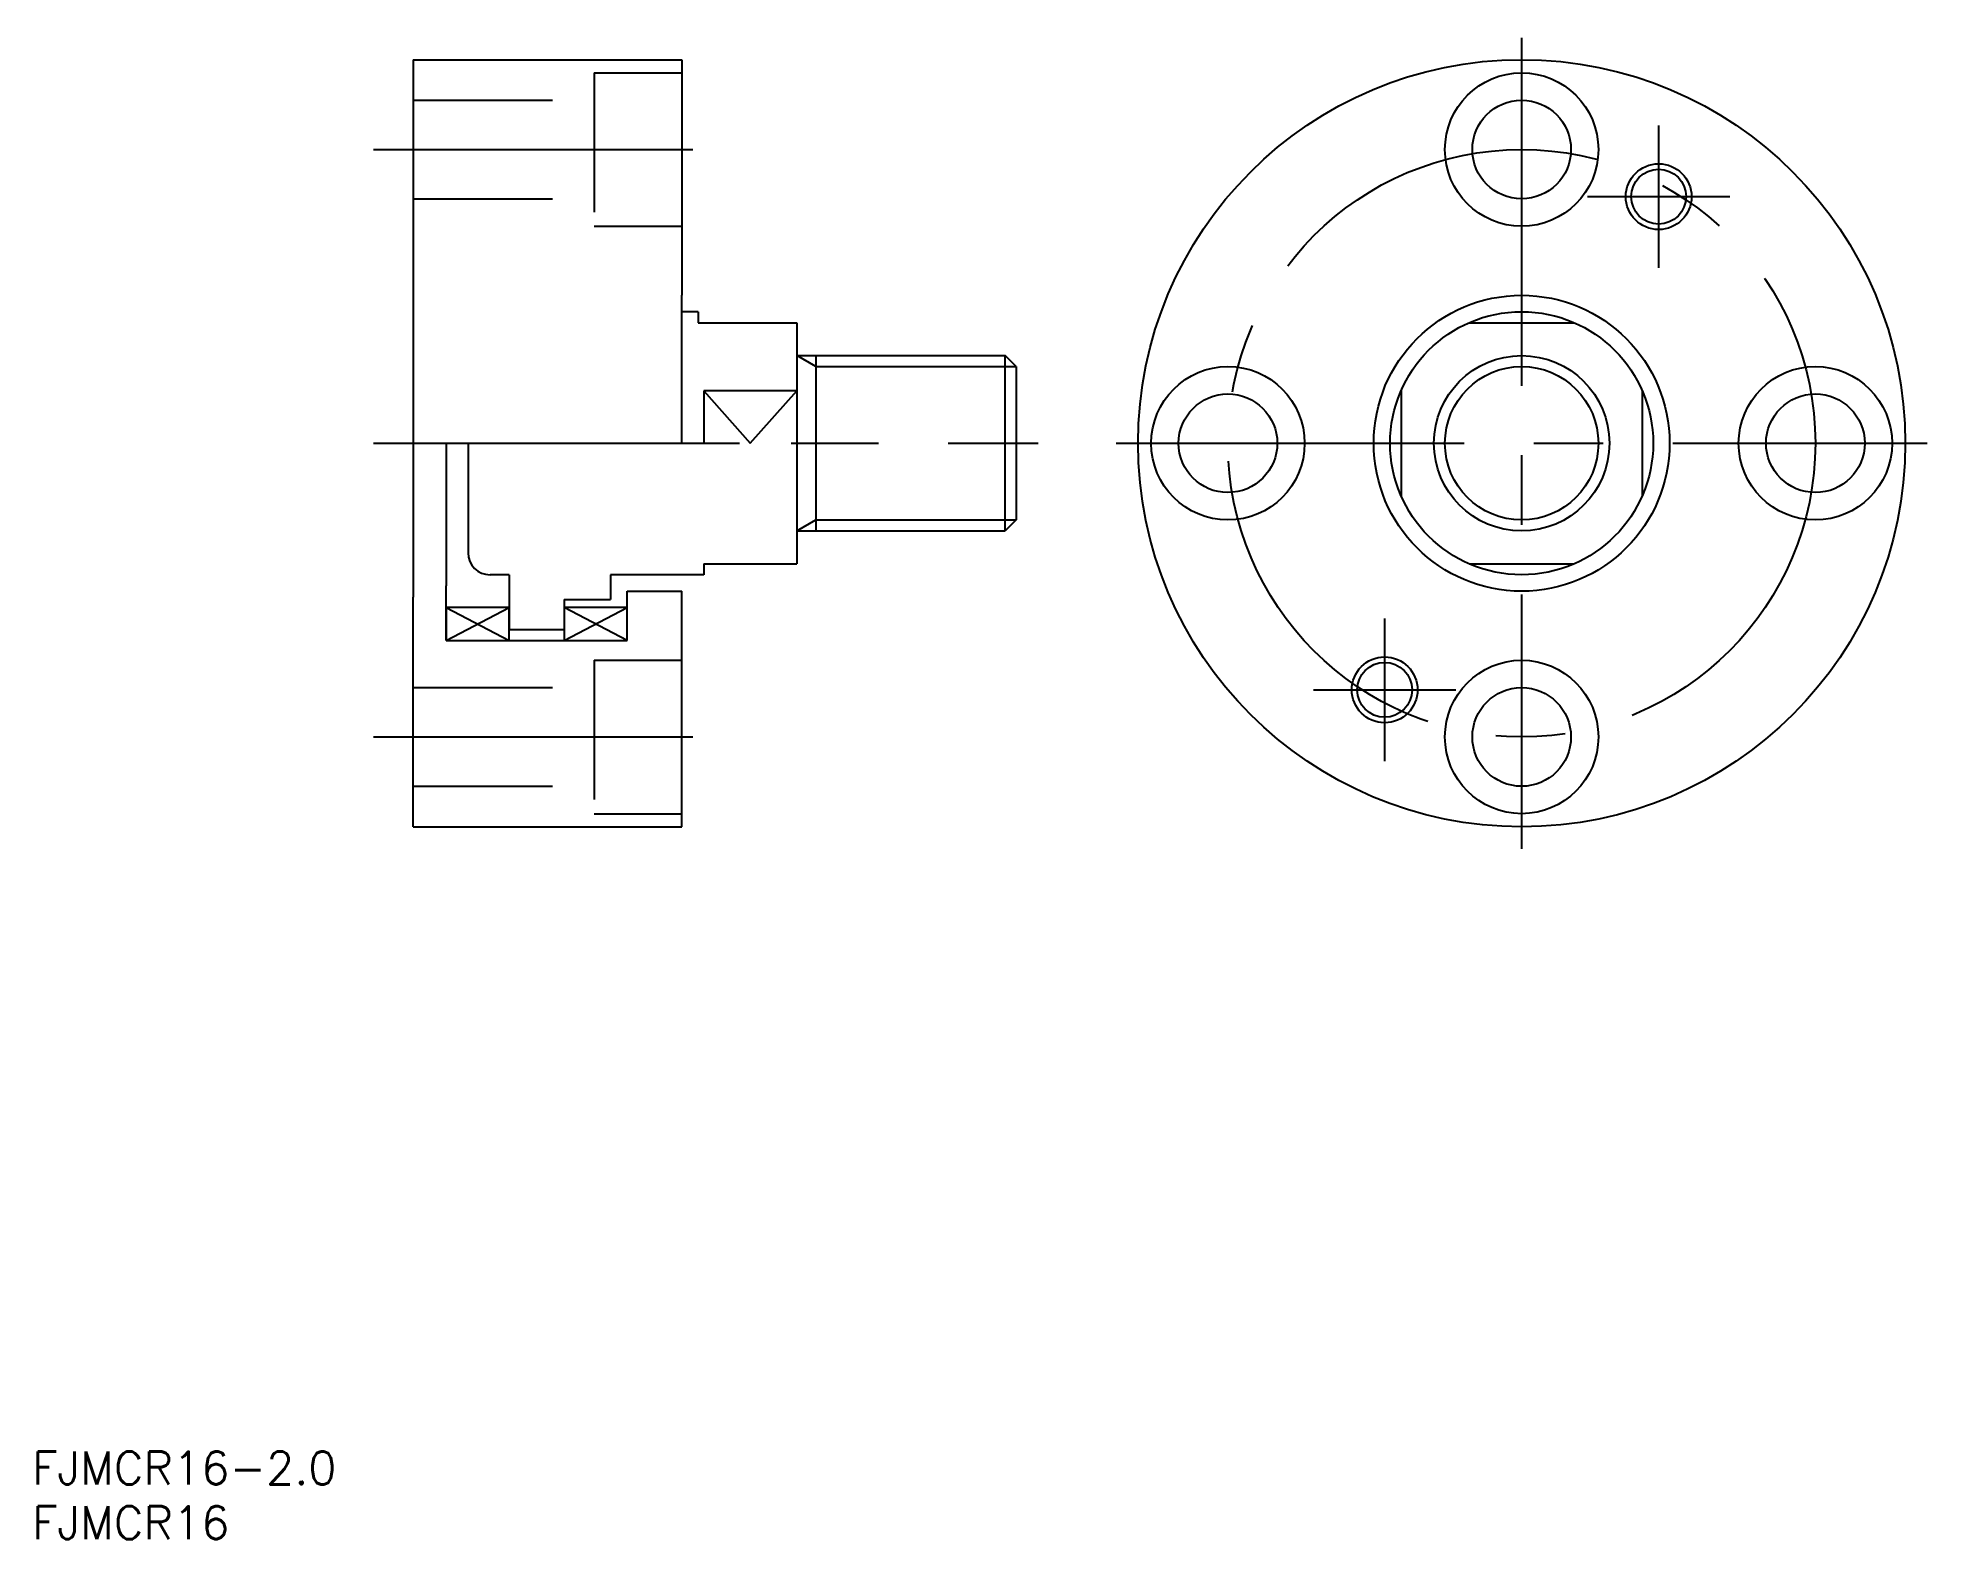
# Model space of a CAD drawing. Extents: x 48 to 221, y 8 to 145.
import ezdxf
from ezdxf.enums import TextEntityAlignment as Align

# ---------------------------------------------------------------- set-up
doc = ezdxf.new("R2010")
doc.units = 0
doc.linetypes.add('CENTER', pattern=[50.8, 31.75, -6.35, 6.35, -6.35])
doc.linetypes.add('DASHED', pattern=[19.05, 12.7, -6.35])
doc.layers.get('0').update_dxf_attribs({"linetype": 'CONTINUOUS'})
doc.layers.add('CENTER', color=1, linetype='CENTER')
doc.styles.get("Standard").update_dxf_attribs({"font": 'txt.shx', "bigfont": 'bigfont.shx'})

msp = doc.modelspace()

# ---------------------------------------------------------------- linework, layer by layer
at = {"color": 7, "linetype": 'CONTINUOUS'}
for p, q in [((82.46, 143.06), (82.46, 122.11)), ((82.46, 143.06), (106.96, 143.06)), ((106.96, 143.06), (106.96, 121.56)), ((82.46, 122.11), (82.46, 94.01)), ((106.96, 108.06), (106.96, 121.56)), ((108.46, 120.06), (106.96, 120.06)), ((108.46, 120.06), (108.46, 119.06)), ((108.46, 119.06), (117.46, 119.06)), ((117.46, 119.06), (117.46, 108.06)), ((178.8, 119.06), (188.39, 119.06)), ((117.46, 116.06), (136.46, 116.06)), ((119.2, 116.06), (119.2, 100.06)), ((137.46, 115.06), (136.46, 116.06)), ((136.46, 100.06), (136.46, 116.06)), ((137.46, 115.06), (137.46, 101.06)), ((108.96, 112.85), (113.21, 108.06)), ((108.96, 112.85), (108.96, 108.06)), ((117.46, 112.85), (108.96, 112.85)), ((113.21, 108.06), (117.46, 112.85)), ((172.59, 112.85), (172.59, 103.26)), ((194.59, 112.85), (194.59, 103.26)), ((85.46, 108.06), (85.46, 95.06)), ((87.46, 108.06), (87.46, 98.06)), ((117.46, 108.06), (117.46, 97.06)), ((117.46, 100.06), (136.46, 100.06)), ((137.46, 101.06), (136.46, 100.06)), ((108.96, 97.06), (108.96, 96.06)), ((108.96, 97.06), (117.46, 97.06)), ((178.8, 97.06), (188.39, 97.06)), ((85.46, 90.06), (85.46, 95.06)), ((91.21, 96.06), (89.46, 96.06)), ((91.21, 96.06), (91.21, 91.06)), ((100.46, 96.06), (100.46, 93.81)), ((108.96, 96.06), (100.46, 96.06)), ((82.46, 73.06), (82.46, 94.01)), ((96.21, 93.81), (96.21, 91.06)), ((96.21, 93.81), (100.46, 93.81)), ((101.96, 94.56), (106.96, 94.56)), ((101.96, 90.06), (101.96, 94.56)), ((106.96, 73.06), (106.96, 94.56)), ((85.46, 93.06), (85.46, 90.06)), ((85.46, 90.06), (91.21, 93.06)), ((85.46, 93.06), (91.21, 90.06)), ((91.21, 93.06), (85.46, 93.06)), ((91.21, 90.06), (91.21, 93.06)), ((96.21, 93.06), (96.21, 90.06)), ((96.21, 90.06), (101.96, 93.06)), ((101.96, 90.06), (96.21, 93.06)), ((101.96, 93.06), (96.21, 93.06)), ((101.96, 90.06), (101.96, 93.06)), ((85.46, 90.06), (91.21, 90.06)), ((85.46, 90.06), (101.96, 90.06)), ((91.21, 91.06), (96.21, 91.06)), ((96.21, 90.06), (101.96, 90.06)), ((82.46, 73.06), (106.96, 73.06))]:
    msp.add_line(p, q, dxfattribs=at)
at = {"color": 3, "linetype": 'DASHED'}
for p, q in [((98.96, 141.86), (98.96, 127.86)), ((98.96, 141.86), (106.96, 141.86)), ((82.46, 139.36), (98.96, 139.36)), ((82.46, 130.36), (98.96, 130.36)), ((98.96, 127.86), (106.96, 127.86)), ((98.96, 88.26), (98.96, 74.26)), ((98.96, 88.26), (106.96, 88.26)), ((82.46, 85.76), (98.96, 85.76)), ((82.46, 76.76), (98.96, 76.76)), ((98.96, 74.26), (106.96, 74.26))]:
    msp.add_line(p, q, dxfattribs=at)
at = {"color": 3, "linetype": 'CONTINUOUS'}
for p, q in [((119.2, 115.06), (117.46, 116.06)), ((119.2, 115.06), (137.46, 115.06)), ((117.46, 100.06), (119.2, 101.06)), ((119.2, 101.06), (137.46, 101.06))]:
    msp.add_line(p, q, dxfattribs=at)
at = {"color": 7, "linetype": 'CONTINUOUS'}
for centre, radius in [((183.59, 108.06), 35), ((183.59, 134.86), 7), ((183.59, 134.86), 4.5), ((196.09, 130.56), 2.5), ((183.59, 108.06), 13.5), ((183.59, 108.06), 12), ((183.59, 108.06), 8), ((156.79, 108.06), 7), ((210.39, 108.06), 7), ((156.79, 108.06), 4.5), ((210.39, 108.06), 4.5), ((171.09, 85.56), 2.5), ((183.59, 81.26), 7), ((183.59, 81.26), 4.5)]:
    msp.add_circle(centre, radius, dxfattribs=at)
at = {"color": 3, "linetype": 'CONTINUOUS'}
for centre, radius in [((196.09, 130.56), 3), ((183.59, 108.06), 7), ((171.09, 85.56), 3)]:
    msp.add_circle(centre, radius, dxfattribs=at)
at = {"color": 7, "linetype": 'CONTINUOUS'}
msp.add_arc((89.46, 98.06), 2, 180, 270, dxfattribs=at)
at = {"layer": 'CENTER', "color": 1, "linetype": 'CENTER'}
for p, q in [((183.59, 145.06), (183.59, 71.06)), ((196.09, 137.06), (196.09, 124.06)), ((78.84, 134.86), (107.96, 134.86)), ((189.59, 130.56), (202.59, 130.56)), ((78.84, 108.06), (122.46, 108.06)), ((78.84, 108.06), (122.46, 108.06)), ((80.46, 108.06), (139.46, 108.06)), ((146.59, 108.06), (220.59, 108.06)), ((171.09, 92.06), (171.09, 79.06)), ((164.59, 85.56), (177.59, 85.56)), ((78.84, 81.26), (107.96, 81.26))]:
    msp.add_line(p, q, dxfattribs=at)
msp.add_circle((183.59, 108.06), 26.8, dxfattribs=at)

# ---------------------------------------------------------------- texts
at = {"color": 7, "linetype": 'CONTINUOUS'}
for s, p in [('FJMCR16-2.0', (47.68, 14.56)), ('FJMCR16', (47.68, 9.56))]:
    msp.add_text(s, height=3, dxfattribs=at).set_placement(p, align=Align.MIDDLE_LEFT)

doc.saveas('drawing.dxf')
